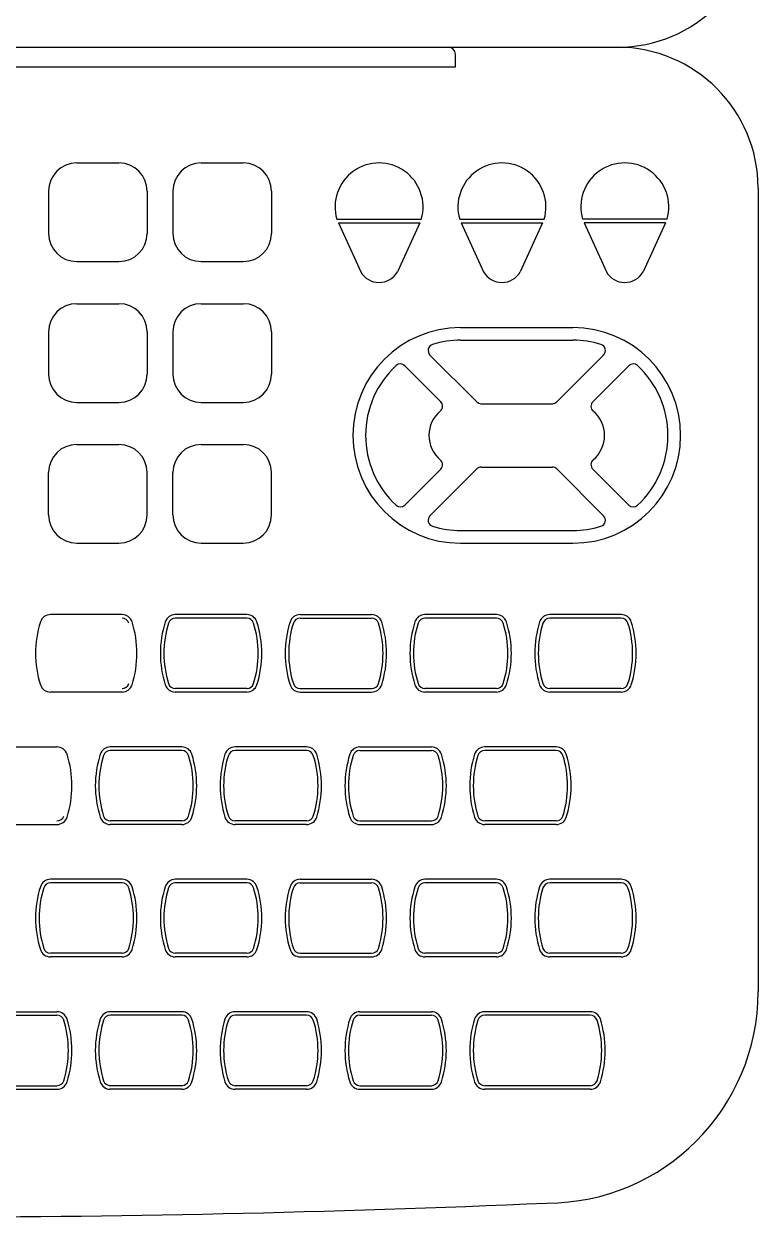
# Model space of a CAD drawing. Header units: millimetres. Extents: x 1333.384 to 1333.506, y 2711.468 to 2711.634.
# Drawn here: x 1333.4536 to 1333.5058, y 2711.4684 to 2711.553 of the extents above; entities that cross this region are included whole.
import ezdxf

# ---------------------------------------------------------------- set-up
doc = ezdxf.new("R2010")
doc.units = ezdxf.units.MM
doc.header["$LTSCALE"] = 10
doc.layers.add('Equipam_informática', color=1, linetype='Continuous')

msp = doc.modelspace()

# ---------------------------------------------------------------- linework, layer by layer
at = {"layer": 'Equipam_informática'}
for p, q in [((1333.405784724896, 2711.551388365119), (1333.483784724896, 2711.551388365119)), ((1333.483784724896, 2711.551388365119), (1333.495784724896, 2711.551388365119)), ((1333.484284724896, 2711.54998836512), (1333.484284724896, 2711.55088836512)), ((1333.405284724896, 2711.54998836512), (1333.484284724896, 2711.54998836512)), ((1333.457401958387, 2711.543183659896), (1333.460401958387, 2711.543183659896)), ((1333.466230439525, 2711.543183659896), (1333.469230439526, 2711.543183659896)), ((1333.505784724896, 2711.541388365119), (1333.505784724896, 2711.484388365119)), ((1333.455401958386, 2711.541183659897), (1333.455401958386, 2711.538183659897)), ((1333.462401958386, 2711.541183659897), (1333.462401958386, 2711.538183659897)), ((1333.464230439526, 2711.541183659897), (1333.464230439526, 2711.538183659897)), ((1333.471230439526, 2711.541183659897), (1333.471230439526, 2711.538183659897)), ((1333.475868396423, 2711.539183659896), (1333.481868396423, 2711.539183659896)), ((1333.475982311529, 2711.538933659896), (1333.477563794035, 2711.535462911895)), ((1333.475982311529, 2711.538933659896), (1333.481754481317, 2711.538933659896)), ((1333.481754481317, 2711.538933659896), (1333.480172998811, 2711.535462911895)), ((1333.484592783536, 2711.539183659896), (1333.490592783536, 2711.539183659896)), ((1333.484706698642, 2711.538933659896), (1333.49047886843, 2711.538933659896)), ((1333.484706698642, 2711.538933659896), (1333.486288181148, 2711.535462911895)), ((1333.49047886843, 2711.538933659896), (1333.488897385925, 2711.535462911895)), ((1333.49931717065, 2711.539183659896), (1333.49331717065, 2711.539183659896)), ((1333.499203255544, 2711.538933659896), (1333.493431085756, 2711.538933659896)), ((1333.493431085756, 2711.538933659896), (1333.495012568261, 2711.535462911895)), ((1333.499203255544, 2711.538933659896), (1333.497621773038, 2711.535462911895)), ((1333.457401958387, 2711.536183659897), (1333.460401958387, 2711.536183659897)), ((1333.466230439525, 2711.536183659897), (1333.469230439526, 2711.536183659897)), ((1333.457401958387, 2711.533196070847), (1333.460401958387, 2711.533196070847)), ((1333.466230439525, 2711.533196070847), (1333.469230439526, 2711.533196070847)), ((1333.455401958386, 2711.531196070847), (1333.455401958386, 2711.528196070847)), ((1333.462401958386, 2711.531196070847), (1333.462401958386, 2711.528196070847)), ((1333.464230439526, 2711.531196070847), (1333.464230439526, 2711.528196070847)), ((1333.471230439526, 2711.531196070847), (1333.471230439526, 2711.528196070847)), ((1333.484660095013, 2711.531501198273), (1333.49263218446, 2711.531501198273)), ((1333.484660095013, 2711.530601198273), (1333.49263218446, 2711.530601198273)), ((1333.485801085271, 2711.526233000222), (1333.482481911424, 2711.529552174068)), ((1333.491491194203, 2711.526233000222), (1333.494810368049, 2711.529552174068)), ((1333.48324713065, 2711.52624137043), (1333.4806971866, 2711.52879131448)), ((1333.494045148824, 2711.52624137043), (1333.496595092873, 2711.52879131448)), ((1333.457401958387, 2711.526196070848), (1333.460401958387, 2711.526196070848)), ((1333.466230439525, 2711.526196070848), (1333.469230439526, 2711.526196070848)), ((1333.486119283322, 2711.526101198273), (1333.491172996151, 2711.526101198273)), ((1333.457401958387, 2711.523208481798), (1333.460401958387, 2711.523208481798)), ((1333.466230439525, 2711.523208481798), (1333.469230439526, 2711.523208481798)), ((1333.455401958386, 2711.518208481798), (1333.455401958386, 2711.521208481798)), ((1333.462401958386, 2711.518208481798), (1333.462401958386, 2711.521208481798)), ((1333.464230439526, 2711.518208481798), (1333.464230439526, 2711.521208481798)), ((1333.471230439526, 2711.518208481798), (1333.471230439526, 2711.521208481798)), ((1333.48324713065, 2711.521461026116), (1333.4806971866, 2711.518911082066)), ((1333.485801085271, 2711.521469396324), (1333.482481911424, 2711.518150222478)), ((1333.486119283322, 2711.521601198273), (1333.491172996151, 2711.521601198273)), ((1333.491491194203, 2711.521469396324), (1333.494810368049, 2711.518150222478)), ((1333.494045148824, 2711.521461026116), (1333.496595092873, 2711.518911082066)), ((1333.484660095013, 2711.517101198273), (1333.49263218446, 2711.517101198273)), ((1333.457401958387, 2711.516208481798), (1333.460401958387, 2711.516208481798)), ((1333.466230439525, 2711.516208481798), (1333.469230439526, 2711.516208481798)), ((1333.484660095013, 2711.516201198273), (1333.49263218446, 2711.516201198273)), ((1333.460617153977, 2711.511138365119), (1333.455537440341, 2711.511138365119)), ((1333.46947886882, 2711.511138365119), (1333.464399155184, 2711.511138365119)), ((1333.46947886882, 2711.51088836512), (1333.464399155184, 2711.51088836512)), ((1333.473260870026, 2711.511138365119), (1333.478340583662, 2711.511138365119)), ((1333.473260870026, 2711.51088836512), (1333.478340583662, 2711.51088836512)), ((1333.487202298505, 2711.511138365119), (1333.482122584869, 2711.511138365119)), ((1333.487202298505, 2711.51088836512), (1333.482122584869, 2711.51088836512)), ((1333.496064013347, 2711.511138365119), (1333.490984299711, 2711.511138365119)), ((1333.496064013347, 2711.51088836512), (1333.490984299711, 2711.51088836512)), ((1333.46947886882, 2711.50588836512), (1333.464399155184, 2711.50588836512)), ((1333.473260870026, 2711.50588836512), (1333.478340583662, 2711.50588836512)), ((1333.487202298505, 2711.50588836512), (1333.482122584869, 2711.50588836512)), ((1333.496064013347, 2711.50588836512), (1333.490984299711, 2711.50588836512)), ((1333.460617153977, 2711.505638365119), (1333.455537440341, 2711.505638365119)), ((1333.46947886882, 2711.505638365119), (1333.464399155184, 2711.505638365119)), ((1333.473260870026, 2711.505638365119), (1333.478340583662, 2711.505638365119)), ((1333.487202298505, 2711.505638365119), (1333.482122584869, 2711.505638365119)), ((1333.496064013347, 2711.505638365119), (1333.490984299711, 2711.505638365119)), ((1333.450919926463, 2711.501746983746), (1333.4559996401, 2711.501746983746)), ((1333.464861354942, 2711.501746983746), (1333.459781641306, 2711.501746983746)), ((1333.464861354942, 2711.501496983746), (1333.459781641306, 2711.501496983746)), ((1333.473723069784, 2711.501746983746), (1333.468643356148, 2711.501746983746)), ((1333.473723069784, 2711.501496983746), (1333.468643356148, 2711.501496983746)), ((1333.477505070991, 2711.501746983746), (1333.482584784627, 2711.501746983746)), ((1333.477505070991, 2711.501496983746), (1333.482584784627, 2711.501496983746)), ((1333.491446499469, 2711.501746983746), (1333.486366785833, 2711.501746983746)), ((1333.491446499469, 2711.501496983746), (1333.486366785833, 2711.501496983746)), ((1333.464861354942, 2711.496496983746), (1333.459781641306, 2711.496496983746)), ((1333.473723069784, 2711.496496983746), (1333.468643356148, 2711.496496983746)), ((1333.477505070991, 2711.496496983746), (1333.482584784627, 2711.496496983746)), ((1333.491446499469, 2711.496496983746), (1333.486366785833, 2711.496496983746)), ((1333.450919926463, 2711.496246983746), (1333.4559996401, 2711.496246983746)), ((1333.464861354942, 2711.496246983746), (1333.459781641306, 2711.496246983746)), ((1333.473723069784, 2711.496246983746), (1333.468643356148, 2711.496246983746)), ((1333.477505070991, 2711.496246983746), (1333.482584784627, 2711.496246983746)), ((1333.491446499469, 2711.496246983746), (1333.486366785833, 2711.496246983746)), ((1333.460617153977, 2711.492355602372), (1333.455537440341, 2711.492355602372)), ((1333.46947886882, 2711.492355602372), (1333.464399155184, 2711.492355602372)), ((1333.473260870026, 2711.492355602372), (1333.478340583662, 2711.492355602372)), ((1333.487202298505, 2711.492355602372), (1333.482122584869, 2711.492355602372)), ((1333.496064013347, 2711.492355602372), (1333.490984299711, 2711.492355602372)), ((1333.460617153977, 2711.492105602372), (1333.455537440341, 2711.492105602372)), ((1333.46947886882, 2711.492105602372), (1333.464399155184, 2711.492105602372)), ((1333.473260870026, 2711.492105602372), (1333.478340583662, 2711.492105602372)), ((1333.487202298505, 2711.492105602372), (1333.482122584869, 2711.492105602372)), ((1333.496064013347, 2711.492105602372), (1333.490984299711, 2711.492105602372)), ((1333.460617153977, 2711.487105602372), (1333.455537440341, 2711.487105602372)), ((1333.46947886882, 2711.487105602372), (1333.464399155184, 2711.487105602372)), ((1333.473260870026, 2711.487105602372), (1333.478340583662, 2711.487105602372)), ((1333.487202298505, 2711.487105602372), (1333.482122584869, 2711.487105602372)), ((1333.496064013347, 2711.487105602372), (1333.490984299711, 2711.487105602372)), ((1333.460617153977, 2711.486855602372), (1333.455537440341, 2711.486855602372)), ((1333.46947886882, 2711.486855602372), (1333.464399155184, 2711.486855602372)), ((1333.473260870026, 2711.486855602372), (1333.478340583662, 2711.486855602372)), ((1333.487202298505, 2711.486855602372), (1333.482122584869, 2711.486855602372)), ((1333.496064013347, 2711.486855602372), (1333.490984299711, 2711.486855602372)), ((1333.450919926463, 2711.482964220998), (1333.4559996401, 2711.482964220998)), ((1333.464861354942, 2711.482964220998), (1333.459781641306, 2711.482964220998)), ((1333.473723069784, 2711.482964220998), (1333.468643356148, 2711.482964220998)), ((1333.477505070991, 2711.482964220998), (1333.482584784627, 2711.482964220998)), ((1333.493866244258, 2711.482964220998), (1333.486366785833, 2711.482964220998)), ((1333.450919926463, 2711.482714220998), (1333.4559996401, 2711.482714220998)), ((1333.464861354942, 2711.482714220998), (1333.459781641306, 2711.482714220998)), ((1333.473723069784, 2711.482714220998), (1333.468643356148, 2711.482714220998)), ((1333.477505070991, 2711.482714220998), (1333.482584784627, 2711.482714220998)), ((1333.493866244258, 2711.482714220998), (1333.486366785833, 2711.482714220998)), ((1333.450919926463, 2711.477714220998), (1333.4559996401, 2711.477714220998)), ((1333.450919926463, 2711.477464220999), (1333.4559996401, 2711.477464220999)), ((1333.464861354942, 2711.477714220998), (1333.459781641306, 2711.477714220998)), ((1333.464861354942, 2711.477464220999), (1333.459781641306, 2711.477464220999)), ((1333.473723069784, 2711.477714220998), (1333.468643356148, 2711.477714220998)), ((1333.473723069784, 2711.477464220999), (1333.468643356148, 2711.477464220999)), ((1333.477505070991, 2711.477714220998), (1333.482584784627, 2711.477714220998)), ((1333.477505070991, 2711.477464220999), (1333.482584784627, 2711.477464220999)), ((1333.493866244258, 2711.477714220998), (1333.486366785833, 2711.477714220998)), ((1333.493866244258, 2711.477464220999), (1333.486366785833, 2711.477464220999))]:
    msp.add_line(p, q, dxfattribs=at)
for centre, radius, start, end in [((1333.495784724896, 2711.561388365119), 0.01, 270, 0), ((1333.483784724896, 2711.55088836512), 0.0005, 0, 90), ((1333.495784724896, 2711.541388365119), 0.01, 0, 90), ((1333.457401958387, 2711.541183659897), 0.002, 90, 180), ((1333.460401958387, 2711.541183659897), 0.002, 0, 90), ((1333.466230439525, 2711.541183659897), 0.002, 90, 180), ((1333.469230439526, 2711.541183659897), 0.002, 0, 90), ((1333.478868396423, 2711.540058659897), 0.003125000000001137, 343.7397952919486, 196.2602047080514), ((1333.487592783536, 2711.540058659897), 0.003125000000001137, 343.7397952919486, 196.2602047080514), ((1333.49631717065, 2711.540058659897), 0.003125000000001137, 343.7397952919486, 196.2602047080514), ((1333.457401958387, 2711.538183659897), 0.002, 180, 270), ((1333.460401958387, 2711.538183659897), 0.002, 270, 0), ((1333.466230439525, 2711.538183659897), 0.002, 180, 270), ((1333.469230439526, 2711.538183659897), 0.002, 270, 0), ((1333.478868396423, 2711.536203190632), 0.0015, 209.5721492738313, 330.4278507261687), ((1333.487592783536, 2711.536203190632), 0.0015, 209.5721492738313, 330.4278507261687), ((1333.49631717065, 2711.536203190632), 0.0015, 209.5721492738313, 330.4278507261687), ((1333.457401958387, 2711.531196070847), 0.002, 90, 180), ((1333.460401958387, 2711.531196070847), 0.002, 0, 90), ((1333.466230439525, 2711.531196070847), 0.002, 90, 180), ((1333.469230439526, 2711.531196070847), 0.002, 0, 90), ((1333.484660095013, 2711.523851198272), 0.007650000000000157, 90, 270), ((1333.49263218446, 2711.523851198272), 0.007650000000000157, 270, 90), ((1333.482800109475, 2711.52987037212), 0.00045, 107.1716774836625, 225), ((1333.484660095013, 2711.523851198272), 0.006750000000000157, 90, 107.1716774836625), ((1333.49263218446, 2711.523851198272), 0.006750000000000157, 72.82832251470815, 90), ((1333.494492169998, 2711.52987037212), 0.00045, 315, 72.82832251470815), ((1333.484660095013, 2711.523851198272), 0.006750000000000157, 132.8077628183636, 227.1922371816364), ((1333.480378988548, 2711.528473116428), 0.00045, 45, 132.8077628183636), ((1333.496913290925, 2711.528473116428), 0.00045, 47.19223718163641, 135), ((1333.49263218446, 2711.523851198272), 0.006750000000000157, 312.8077628193193, 47.19223718163641), ((1333.457401958387, 2711.528196070847), 0.002, 180, 270), ((1333.460401958387, 2711.528196070847), 0.002, 270, 0), ((1333.466230439525, 2711.528196070847), 0.002, 180, 270), ((1333.469230439526, 2711.528196070847), 0.002, 270, 0), ((1333.482928932598, 2711.525923172378), 0.00045, 309.8792133057722, 45), ((1333.486119283322, 2711.526551198273), 0.00045, 225, 270), ((1333.491172996151, 2711.526551198273), 0.00045, 270, 315), ((1333.494363346875, 2711.525923172378), 0.00045, 135, 230.1207866942278), ((1333.484660095013, 2711.523851198272), 0.002250000000000157, 129.8792133057722, 230.1207866942278), ((1333.49263218446, 2711.523851198272), 0.002250000000000157, 309.8792133057722, 50.12078669422782), ((1333.457401958387, 2711.521208481798), 0.002, 90, 180), ((1333.460401958387, 2711.521208481798), 0.002, 0, 90), ((1333.466230439525, 2711.521208481798), 0.002, 90, 180), ((1333.469230439526, 2711.521208481798), 0.002, 0, 90), ((1333.482928932598, 2711.521779224167), 0.00045, 315, 50.12078669422782), ((1333.494363346875, 2711.521779224167), 0.00045, 129.8792133057722, 225), ((1333.486119283322, 2711.521151198272), 0.00045, 90, 135), ((1333.486119283322, 2711.521151198272), 0.00045, 90, 135), ((1333.491172996151, 2711.521151198272), 0.00045, 45, 90), ((1333.491172996151, 2711.521151198272), 0.00045, 45, 90), ((1333.480378988548, 2711.519229280118), 0.00045, 227.1922371816364, 315), ((1333.496913290925, 2711.519229280118), 0.00045, 225, 312.8077628193193), ((1333.457401958387, 2711.518208481798), 0.002, 180, 270), ((1333.460401958387, 2711.518208481798), 0.002, 270, 0), ((1333.466230439525, 2711.518208481798), 0.002, 180, 270), ((1333.469230439526, 2711.518208481798), 0.002, 270, 0), ((1333.482800109475, 2711.517832024426), 0.00045, 135, 252.8283225163374), ((1333.494492169998, 2711.517832024426), 0.00045, 287.1716774852919, 45), ((1333.484660095013, 2711.523851198272), 0.006750000000000157, 252.8283225163374, 270), ((1333.49263218446, 2711.523851198272), 0.006750000000000157, 270, 287.1716774852919), ((1333.455537440341, 2711.51038836512), 0.00075, 90, 162.3705228698743), ((1333.460617153977, 2711.51038836512), 0.00075, 17.62947712888418, 90), ((1333.460617153977, 2711.51038836512), 0.0005, 17.62947712888418, 90), ((1333.464399155184, 2711.51038836512), 0.00075, 90, 162.3705228698743), ((1333.464399155184, 2711.51038836512), 0.0005, 90, 162.3705228698743), ((1333.46947886882, 2711.51038836512), 0.00075, 17.62947712888418, 90), ((1333.46947886882, 2711.51038836512), 0.0005, 17.62947712888418, 90), ((1333.473260870026, 2711.51038836512), 0.00075, 90, 162.3705228711158), ((1333.473260870026, 2711.51038836512), 0.0005, 90, 162.3705228711158), ((1333.478340583662, 2711.51038836512), 0.00075, 17.62947713012575, 90), ((1333.478340583662, 2711.51038836512), 0.0005, 17.62947713012575, 90), ((1333.482122584869, 2711.51038836512), 0.00075, 90, 162.3705228698743), ((1333.482122584869, 2711.51038836512), 0.0005, 90, 162.3705228698743), ((1333.487202298505, 2711.51038836512), 0.00075, 17.62947712888418, 90), ((1333.487202298505, 2711.51038836512), 0.0005, 17.62947712888418, 90), ((1333.490984299711, 2711.51038836512), 0.00075, 90, 162.3705228698743), ((1333.490984299711, 2711.51038836512), 0.0005, 90, 162.3705228698743), ((1333.496064013347, 2711.51038836512), 0.00075, 17.62947712888418, 90), ((1333.496064013347, 2711.51038836512), 0.0005, 17.62947712888418, 90), ((1333.461831003178, 2711.50838836512), 0.007353706019065275, 162.3705228698743, 197.6294771301258), ((1333.45432359114, 2711.50838836512), 0.007353706019065275, 342.3705228711158, 17.62947712888418), ((1333.470692718021, 2711.50838836512), 0.007353706019065275, 162.3705228698743, 197.6294771301258), ((1333.470692718021, 2711.50838836512), 0.007103706019065275, 162.3705228698743, 197.6294771301258), ((1333.463185305983, 2711.50838836512), 0.007103706019065275, 342.3705228711158, 17.62947712888418), ((1333.463185305983, 2711.50838836512), 0.007353706019065275, 342.3705228711158, 17.62947712888418), ((1333.479554432863, 2711.50838836512), 0.007353706019065275, 162.3705228711158, 197.6294771288842), ((1333.479554432863, 2711.50838836512), 0.007103706019065275, 162.3705228711158, 197.6294771288842), ((1333.472047020826, 2711.50838836512), 0.007103706019065275, 342.3705228698742, 17.62947713012575), ((1333.472047020826, 2711.50838836512), 0.007353706019065275, 342.3705228698742, 17.62947713012575), ((1333.488416147705, 2711.50838836512), 0.007353706019065275, 162.3705228698743, 197.6294771301258), ((1333.488416147705, 2711.50838836512), 0.007103706019065275, 162.3705228698743, 197.6294771301258), ((1333.480908735668, 2711.50838836512), 0.007103706019065275, 342.3705228711158, 17.62947712888418), ((1333.480908735668, 2711.50838836512), 0.007353706019065275, 342.3705228711158, 17.62947712888418), ((1333.497277862548, 2711.50838836512), 0.007353706019065275, 162.3705228698743, 197.6294771301258), ((1333.497277862548, 2711.50838836512), 0.007103706019065275, 162.3705228698743, 197.6294771301258), ((1333.48977045051, 2711.50838836512), 0.007103706019065275, 342.3705228711158, 17.62947712888418), ((1333.48977045051, 2711.50838836512), 0.007353706019065275, 342.3705228711158, 17.62947712888418), ((1333.455537440341, 2711.50638836512), 0.00075, 197.6294771301258, 270), ((1333.460617153977, 2711.50638836512), 0.0005, 270, 342.3705228711158), ((1333.460617153977, 2711.50638836512), 0.00075, 270, 342.3705228711158), ((1333.464399155184, 2711.50638836512), 0.00075, 197.6294771301258, 270), ((1333.464399155184, 2711.50638836512), 0.0005, 197.6294771301258, 270), ((1333.46947886882, 2711.50638836512), 0.0005, 270, 342.3705228711158), ((1333.46947886882, 2711.50638836512), 0.00075, 270, 342.3705228711158), ((1333.473260870026, 2711.50638836512), 0.00075, 197.6294771288842, 270), ((1333.473260870026, 2711.50638836512), 0.0005, 197.6294771288842, 270), ((1333.478340583662, 2711.50638836512), 0.0005, 270, 342.3705228698742), ((1333.478340583662, 2711.50638836512), 0.00075, 270, 342.3705228698742), ((1333.482122584869, 2711.50638836512), 0.00075, 197.6294771301258, 270), ((1333.482122584869, 2711.50638836512), 0.0005, 197.6294771301258, 270), ((1333.487202298505, 2711.50638836512), 0.0005, 270, 342.3705228711158), ((1333.487202298505, 2711.50638836512), 0.00075, 270, 342.3705228711158), ((1333.490984299711, 2711.50638836512), 0.00075, 197.6294771301258, 270), ((1333.490984299711, 2711.50638836512), 0.0005, 197.6294771301258, 270), ((1333.496064013347, 2711.50638836512), 0.0005, 270, 342.3705228711158), ((1333.496064013347, 2711.50638836512), 0.00075, 270, 342.3705228711158), ((1333.4559996401, 2711.500996983746), 0.00075, 17.62947713012575, 90), ((1333.459781641306, 2711.500996983746), 0.00075, 90, 162.3705228698743), ((1333.459781641306, 2711.500996983746), 0.0005, 90, 162.3705228698743), ((1333.464861354942, 2711.500996983746), 0.00075, 17.62947712888418, 90), ((1333.464861354942, 2711.500996983746), 0.0005, 17.62947712888418, 90), ((1333.468643356148, 2711.500996983746), 0.00075, 90, 162.3705228698743), ((1333.468643356148, 2711.500996983746), 0.0005, 90, 162.3705228698743), ((1333.473723069784, 2711.500996983746), 0.00075, 17.62947712888418, 90), ((1333.473723069784, 2711.500996983746), 0.0005, 17.62947712888418, 90), ((1333.477505070991, 2711.500996983746), 0.00075, 90, 162.3705228711158), ((1333.477505070991, 2711.500996983746), 0.0005, 90, 162.3705228711158), ((1333.482584784627, 2711.500996983746), 0.00075, 17.62947713012575, 90), ((1333.482584784627, 2711.500996983746), 0.0005, 17.62947713012575, 90), ((1333.486366785833, 2711.500996983746), 0.00075, 90, 162.3705228698743), ((1333.486366785833, 2711.500996983746), 0.0005, 90, 162.3705228698743), ((1333.491446499469, 2711.500996983746), 0.00075, 17.62947712888418, 90), ((1333.491446499469, 2711.500996983746), 0.0005, 17.62947712888418, 90), ((1333.449706077263, 2711.498996983746), 0.007353706019065275, 342.3705228698742, 17.62947713012575), ((1333.466075204142, 2711.498996983746), 0.007353706019065275, 162.3705228698743, 197.6294771301258), ((1333.466075204142, 2711.498996983746), 0.007103706019065275, 162.3705228698743, 197.6294771301258), ((1333.458567792105, 2711.498996983746), 0.007103706019065275, 342.3705228711158, 17.62947712888418), ((1333.458567792105, 2711.498996983746), 0.007353706019065275, 342.3705228711158, 17.62947712888418), ((1333.474936918985, 2711.498996983746), 0.007353706019065275, 162.3705228698743, 197.6294771301258), ((1333.474936918985, 2711.498996983746), 0.007103706019065275, 162.3705228698743, 197.6294771301258), ((1333.467429506947, 2711.498996983746), 0.007103706019065275, 342.3705228711158, 17.62947712888418), ((1333.467429506947, 2711.498996983746), 0.007353706019065275, 342.3705228711158, 17.62947712888418), ((1333.483798633828, 2711.498996983746), 0.007353706019065275, 162.3705228711158, 197.6294771288842), ((1333.483798633828, 2711.498996983746), 0.007103706019065275, 162.3705228711158, 197.6294771288842), ((1333.47629122179, 2711.498996983746), 0.007103706019065275, 342.3705228698742, 17.62947713012575), ((1333.47629122179, 2711.498996983746), 0.007353706019065275, 342.3705228698742, 17.62947713012575), ((1333.49266034867, 2711.498996983746), 0.007353706019065275, 162.3705228698743, 197.6294771301258), ((1333.49266034867, 2711.498996983746), 0.007103706019065275, 162.3705228698743, 197.6294771301258), ((1333.485152936632, 2711.498996983746), 0.007103706019065275, 342.3705228711158, 17.62947712888418), ((1333.485152936632, 2711.498996983746), 0.007353706019065275, 342.3705228711158, 17.62947712888418), ((1333.4559996401, 2711.496996983746), 0.0005, 270, 342.3705228698742), ((1333.4559996401, 2711.496996983746), 0.00075, 270, 342.3705228698742), ((1333.459781641306, 2711.496996983746), 0.00075, 197.6294771301258, 270), ((1333.459781641306, 2711.496996983746), 0.0005, 197.6294771301258, 270), ((1333.464861354942, 2711.496996983746), 0.0005, 270, 342.3705228711158), ((1333.464861354942, 2711.496996983746), 0.00075, 270, 342.3705228711158), ((1333.468643356148, 2711.496996983746), 0.00075, 197.6294771301258, 270), ((1333.468643356148, 2711.496996983746), 0.0005, 197.6294771301258, 270), ((1333.473723069784, 2711.496996983746), 0.0005, 270, 342.3705228711158), ((1333.473723069784, 2711.496996983746), 0.00075, 270, 342.3705228711158), ((1333.477505070991, 2711.496996983746), 0.00075, 197.6294771288842, 270), ((1333.477505070991, 2711.496996983746), 0.0005, 197.6294771288842, 270), ((1333.482584784627, 2711.496996983746), 0.0005, 270, 342.3705228698742), ((1333.482584784627, 2711.496996983746), 0.00075, 270, 342.3705228698742), ((1333.486366785833, 2711.496996983746), 0.00075, 197.6294771301258, 270), ((1333.486366785833, 2711.496996983746), 0.0005, 197.6294771301258, 270), ((1333.491446499469, 2711.496996983746), 0.0005, 270, 342.3705228711158), ((1333.491446499469, 2711.496996983746), 0.00075, 270, 342.3705228711158), ((1333.455537440341, 2711.491605602372), 0.00075, 90, 162.3705228698743), ((1333.460617153977, 2711.491605602372), 0.00075, 17.62947712888418, 90), ((1333.464399155184, 2711.491605602372), 0.00075, 90, 162.3705228698743), ((1333.46947886882, 2711.491605602372), 0.00075, 17.62947712888418, 90), ((1333.473260870026, 2711.491605602372), 0.00075, 90, 162.3705228711158), ((1333.478340583662, 2711.491605602372), 0.00075, 17.62947713012575, 90), ((1333.482122584869, 2711.491605602372), 0.00075, 90, 162.3705228698743), ((1333.487202298505, 2711.491605602372), 0.00075, 17.62947712888418, 90), ((1333.490984299711, 2711.491605602372), 0.00075, 90, 162.3705228698743), ((1333.496064013347, 2711.491605602372), 0.00075, 17.62947712888418, 90), ((1333.461831003178, 2711.489605602372), 0.007353706019065275, 162.3705228698743, 197.6294771301258), ((1333.461831003178, 2711.489605602372), 0.007103706019065275, 162.3705228698743, 197.6294771301258), ((1333.455537440341, 2711.491605602372), 0.0005, 90, 162.3705228698743), ((1333.460617153977, 2711.491605602372), 0.0005, 17.62947712888418, 90), ((1333.45432359114, 2711.489605602372), 0.007103706019065275, 342.3705228711158, 17.62947712888418), ((1333.45432359114, 2711.489605602372), 0.007353706019065275, 342.3705228711158, 17.62947712888418), ((1333.470692718021, 2711.489605602372), 0.007353706019065275, 162.3705228698743, 197.6294771301258), ((1333.470692718021, 2711.489605602372), 0.007103706019065275, 162.3705228698743, 197.6294771301258), ((1333.464399155184, 2711.491605602372), 0.0005, 90, 162.3705228698743), ((1333.46947886882, 2711.491605602372), 0.0005, 17.62947712888418, 90), ((1333.463185305983, 2711.489605602372), 0.007103706019065275, 342.3705228711158, 17.62947712888418), ((1333.463185305983, 2711.489605602372), 0.007353706019065275, 342.3705228711158, 17.62947712888418), ((1333.479554432863, 2711.489605602372), 0.007353706019065275, 162.3705228711158, 197.6294771288842), ((1333.479554432863, 2711.489605602372), 0.007103706019065275, 162.3705228711158, 197.6294771288842), ((1333.473260870026, 2711.491605602372), 0.0005, 90, 162.3705228711158), ((1333.478340583662, 2711.491605602372), 0.0005, 17.62947713012575, 90), ((1333.472047020826, 2711.489605602372), 0.007103706019065275, 342.3705228698742, 17.62947713012575), ((1333.472047020826, 2711.489605602372), 0.007353706019065275, 342.3705228698742, 17.62947713012575), ((1333.488416147705, 2711.489605602372), 0.007353706019065275, 162.3705228698743, 197.6294771301258), ((1333.488416147705, 2711.489605602372), 0.007103706019065275, 162.3705228698743, 197.6294771301258), ((1333.482122584869, 2711.491605602372), 0.0005, 90, 162.3705228698743), ((1333.487202298505, 2711.491605602372), 0.0005, 17.62947712888418, 90), ((1333.480908735668, 2711.489605602372), 0.007103706019065275, 342.3705228711158, 17.62947712888418), ((1333.480908735668, 2711.489605602372), 0.007353706019065275, 342.3705228711158, 17.62947712888418), ((1333.497277862548, 2711.489605602372), 0.007353706019065275, 162.3705228698743, 197.6294771301258), ((1333.497277862548, 2711.489605602372), 0.007103706019065275, 162.3705228698743, 197.6294771301258), ((1333.490984299711, 2711.491605602372), 0.0005, 90, 162.3705228698743), ((1333.496064013347, 2711.491605602372), 0.0005, 17.62947712888418, 90), ((1333.48977045051, 2711.489605602372), 0.007103706019065275, 342.3705228711158, 17.62947712888418), ((1333.48977045051, 2711.489605602372), 0.007353706019065275, 342.3705228711158, 17.62947712888418), ((1333.455537440341, 2711.487605602372), 0.00075, 197.6294771301258, 270), ((1333.455537440341, 2711.487605602372), 0.0005, 197.6294771301258, 270), ((1333.460617153977, 2711.487605602372), 0.0005, 270, 342.3705228711158), ((1333.460617153977, 2711.487605602372), 0.00075, 270, 342.3705228711158), ((1333.464399155184, 2711.487605602372), 0.00075, 197.6294771301258, 270), ((1333.464399155184, 2711.487605602372), 0.0005, 197.6294771301258, 270), ((1333.46947886882, 2711.487605602372), 0.0005, 270, 342.3705228711158), ((1333.46947886882, 2711.487605602372), 0.00075, 270, 342.3705228711158), ((1333.473260870026, 2711.487605602372), 0.00075, 197.6294771288842, 270), ((1333.473260870026, 2711.487605602372), 0.0005, 197.6294771288842, 270), ((1333.478340583662, 2711.487605602372), 0.0005, 270, 342.3705228698742), ((1333.478340583662, 2711.487605602372), 0.00075, 270, 342.3705228698742), ((1333.482122584869, 2711.487605602372), 0.00075, 197.6294771301258, 270), ((1333.482122584869, 2711.487605602372), 0.0005, 197.6294771301258, 270), ((1333.487202298505, 2711.487605602372), 0.0005, 270, 342.3705228711158), ((1333.487202298505, 2711.487605602372), 0.00075, 270, 342.3705228711158), ((1333.490984299711, 2711.487605602372), 0.00075, 197.6294771301258, 270), ((1333.490984299711, 2711.487605602372), 0.0005, 197.6294771301258, 270), ((1333.496064013347, 2711.487605602372), 0.0005, 270, 342.3705228711158), ((1333.496064013347, 2711.487605602372), 0.00075, 270, 342.3705228711158), ((1333.490784724896, 2711.484388365119), 0.015, 270, 0), ((1333.4559996401, 2711.482214220998), 0.00075, 17.62947713012575, 90), ((1333.459781641306, 2711.482214220998), 0.00075, 90, 162.3705228698743), ((1333.464861354942, 2711.482214220998), 0.00075, 17.62947712888418, 90), ((1333.468643356148, 2711.482214220998), 0.00075, 90, 162.3705228698743), ((1333.473723069784, 2711.482214220998), 0.00075, 17.62947712888418, 90), ((1333.477505070991, 2711.482214220998), 0.00075, 90, 162.3705228711158), ((1333.482584784627, 2711.482214220998), 0.00075, 17.62947713012575, 90), ((1333.486366785833, 2711.482214220998), 0.00075, 90, 162.3705228698743), ((1333.493866244258, 2711.482214220998), 0.00075, 17.62947712888418, 90), ((1333.4559996401, 2711.482214220998), 0.0005, 17.62947713012575, 90), ((1333.449706077263, 2711.480214220998), 0.007103706019065275, 342.3705228698742, 17.62947713012575), ((1333.449706077263, 2711.480214220998), 0.007353706019065275, 342.3705228698742, 17.62947713012575), ((1333.466075204142, 2711.480214220998), 0.007353706019065275, 162.3705228698743, 197.6294771301258), ((1333.466075204142, 2711.480214220998), 0.007103706019065275, 162.3705228698743, 197.6294771301258), ((1333.459781641306, 2711.482214220998), 0.0005, 90, 162.3705228698743), ((1333.464861354942, 2711.482214220998), 0.0005, 17.62947712888418, 90), ((1333.458567792105, 2711.480214220998), 0.007103706019065275, 342.3705228711158, 17.62947712888418), ((1333.458567792105, 2711.480214220998), 0.007353706019065275, 342.3705228711158, 17.62947712888418), ((1333.474936918985, 2711.480214220998), 0.007353706019065275, 162.3705228698743, 197.6294771301258), ((1333.474936918985, 2711.480214220998), 0.007103706019065275, 162.3705228698743, 197.6294771301258), ((1333.468643356148, 2711.482214220998), 0.0005, 90, 162.3705228698743), ((1333.473723069784, 2711.482214220998), 0.0005, 17.62947712888418, 90), ((1333.467429506947, 2711.480214220998), 0.007103706019065275, 342.3705228711158, 17.62947712888418), ((1333.467429506947, 2711.480214220998), 0.007353706019065275, 342.3705228711158, 17.62947712888418), ((1333.483798633828, 2711.480214220998), 0.007353706019065275, 162.3705228711158, 197.6294771288842), ((1333.483798633828, 2711.480214220998), 0.007103706019065275, 162.3705228711158, 197.6294771288842), ((1333.477505070991, 2711.482214220998), 0.0005, 90, 162.3705228711158), ((1333.482584784627, 2711.482214220998), 0.0005, 17.62947713012575, 90), ((1333.47629122179, 2711.480214220998), 0.007103706019065275, 342.3705228698742, 17.62947713012575), ((1333.47629122179, 2711.480214220998), 0.007353706019065275, 342.3705228698742, 17.62947713012575), ((1333.49266034867, 2711.480214220998), 0.007353706019065275, 162.3705228698743, 197.6294771301258), ((1333.49266034867, 2711.480214220998), 0.007103706019065275, 162.3705228698743, 197.6294771301258), ((1333.486366785833, 2711.482214220998), 0.0005, 90, 162.3705228698743), ((1333.493866244258, 2711.482214220998), 0.0005, 17.62947712888418, 90), ((1333.487572681422, 2711.480214220998), 0.007103706019065275, 342.3705228711158, 17.62947712888418), ((1333.487572681422, 2711.480214220998), 0.007353706019065275, 342.3705228711158, 17.62947712888418), ((1333.4559996401, 2711.478214220998), 0.0005, 270, 342.3705228698742), ((1333.4559996401, 2711.478214220998), 0.00075, 270, 342.3705228698742), ((1333.459781641306, 2711.478214220998), 0.00075, 197.6294771301258, 270), ((1333.459781641306, 2711.478214220998), 0.0005, 197.6294771301258, 270), ((1333.464861354942, 2711.478214220998), 0.0005, 270, 342.3705228711158), ((1333.464861354942, 2711.478214220998), 0.00075, 270, 342.3705228711158), ((1333.468643356148, 2711.478214220998), 0.00075, 197.6294771301258, 270), ((1333.468643356148, 2711.478214220998), 0.0005, 197.6294771301258, 270), ((1333.473723069784, 2711.478214220998), 0.0005, 270, 342.3705228711158), ((1333.473723069784, 2711.478214220998), 0.00075, 270, 342.3705228711158), ((1333.477505070991, 2711.478214220998), 0.00075, 197.6294771288842, 270), ((1333.477505070991, 2711.478214220998), 0.0005, 197.6294771288842, 270), ((1333.482584784627, 2711.478214220998), 0.0005, 270, 342.3705228698742), ((1333.482584784627, 2711.478214220998), 0.00075, 270, 342.3705228698742), ((1333.486366785833, 2711.478214220998), 0.00075, 197.6294771301258, 270), ((1333.486366785833, 2711.478214220998), 0.0005, 197.6294771301258, 270), ((1333.493866244258, 2711.478214220998), 0.0005, 270, 342.3705228711158), ((1333.493866244258, 2711.478214220998), 0.00075, 270, 342.3705228711158), ((1333.444784724896, 2712.526888365119), 1.058499999999615, 267.509271466059, 272.490728533941)]:
    msp.add_arc(centre, radius, start, end, dxfattribs=at)

doc.saveas('drawing.dxf')
